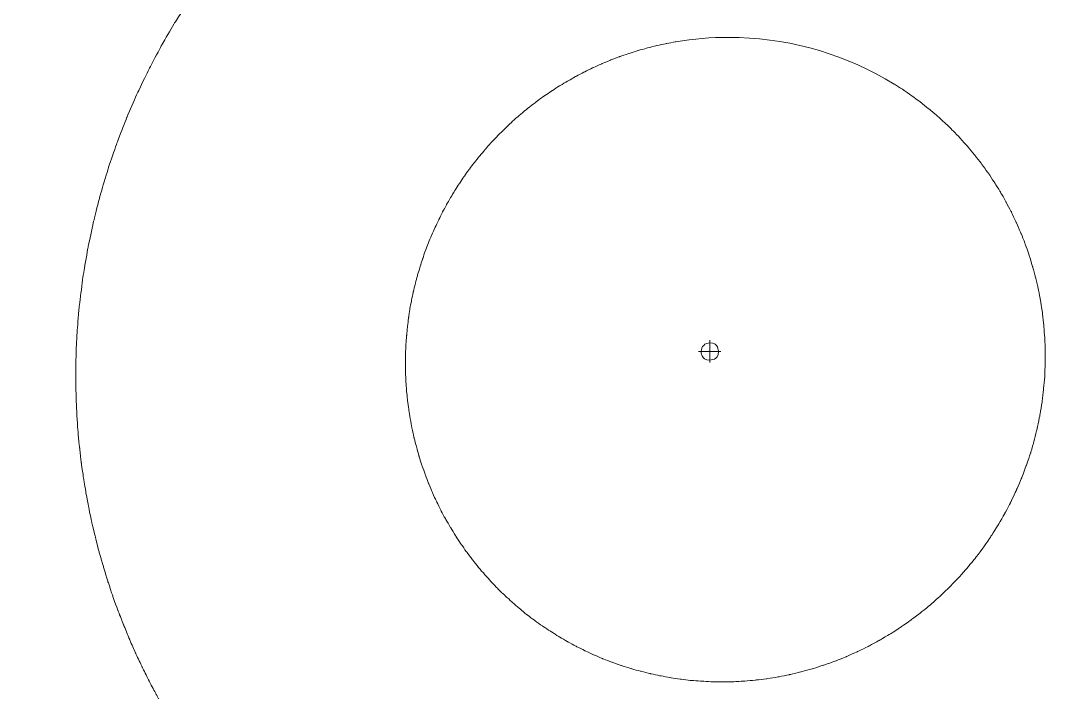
# Model space of a CAD drawing. Header units: millimetres. Extents: x 867 to 1330, y 209 to 507.
# Drawn here: x 1188.00104 to 1188.01259, y 448.09315 to 448.10062 of the extents above; entities that cross this region are included whole.
import ezdxf

# ---------------------------------------------------------------- set-up
doc = ezdxf.new("R2010")
doc.units = ezdxf.units.MM
doc.header["$LTSCALE"] = 5
doc.layers.add('I-ARQ', color=8, linetype='Continuous', lineweight=0)

msp = doc.modelspace()

# ---------------------------------------------------------------- linework, layer by layer
at = {"layer": 'I-ARQ', "lineweight": 5}
for points, knots in [([(1187.946418, 448.10749), (1187.946418, 448.085439), (1187.963345, 448.067082), (1187.985324, 448.065298), (1187.985324, 448.065298), (1188.007302, 448.063515), (1188.026968, 448.0789), (1188.030524, 448.100662)], [0, 0, 0, 0, 0.5, 0.5, 0.5, 0.75, 1, 1, 1, 1]), ([(1187.947085, 448.10749), (1187.947085, 448.085887), (1187.963597, 448.067867), (1187.985118, 448.065985), (1187.985118, 448.065985), (1188.006637, 448.064102), (1188.026027, 448.07898), (1188.029779, 448.100255)], [0, 0, 0, 0, 0.5, 0.5, 0.5, 0.75, 1, 1, 1, 1]), ([(1187.950144, 448.10749), (1187.950144, 448.087474), (1187.965444, 448.070777), (1187.985384, 448.069032), (1187.985384, 448.069032), (1188.005324, 448.067288), (1188.023289, 448.081074), (1188.026766, 448.100786)], [0, 0, 0, 0, 0.5, 0.5, 0.5, 0.75, 1, 1, 1, 1]), ([(1188.008952, 448.089299), (1188.008952, 448.089299), (1188.00877, 448.089301), (1188.00877, 448.089301), (1188.00877, 448.089301), (1188.00877, 448.089301), (1188.008587, 448.089308), (1188.008587, 448.089308), (1188.008587, 448.089308), (1188.008587, 448.089308), (1188.008407, 448.08932), (1188.008407, 448.08932), (1188.008407, 448.08932), (1188.008407, 448.08932), (1188.008226, 448.089336), (1188.008226, 448.089336), (1188.008226, 448.089336), (1188.008226, 448.089336), (1188.008047, 448.089356), (1188.008047, 448.089356), (1188.008047, 448.089356), (1188.008047, 448.089356), (1188.007869, 448.08938), (1188.007869, 448.08938), (1188.007869, 448.08938), (1188.007869, 448.08938), (1188.007694, 448.089409), (1188.007694, 448.089409), (1188.007694, 448.089409), (1188.007694, 448.089409), (1188.007518, 448.089441), (1188.007518, 448.089441), (1188.007518, 448.089441), (1188.007518, 448.089441), (1188.007344, 448.089478), (1188.007344, 448.089478), (1188.007344, 448.089478), (1188.007344, 448.089478), (1188.007173, 448.089519), (1188.007173, 448.089519), (1188.007173, 448.089519), (1188.007173, 448.089519), (1188.007002, 448.089565), (1188.007002, 448.089565), (1188.007002, 448.089565), (1188.007002, 448.089565), (1188.006833, 448.089614), (1188.006833, 448.089614), (1188.006833, 448.089614), (1188.006833, 448.089614), (1188.006666, 448.089666), (1188.006666, 448.089666), (1188.006666, 448.089666), (1188.006666, 448.089666), (1188.006501, 448.089724), (1188.006501, 448.089724), (1188.006501, 448.089724), (1188.006501, 448.089724), (1188.006337, 448.089784), (1188.006337, 448.089784), (1188.006337, 448.089784), (1188.006337, 448.089784), (1188.006175, 448.089849), (1188.006175, 448.089849), (1188.006175, 448.089849), (1188.006175, 448.089849), (1188.006015, 448.089916), (1188.006015, 448.089916), (1188.006015, 448.089916), (1188.006015, 448.089916), (1188.005857, 448.089988), (1188.005857, 448.089988), (1188.005857, 448.089988), (1188.005857, 448.089988), (1188.005702, 448.090063), (1188.005702, 448.090063), (1188.005702, 448.090063), (1188.005702, 448.090063), (1188.005548, 448.090142), (1188.005548, 448.090142), (1188.005548, 448.090142), (1188.005548, 448.090142), (1188.005397, 448.090225), (1188.005397, 448.090225), (1188.005397, 448.090225), (1188.005397, 448.090225), (1188.005247, 448.09031), (1188.005247, 448.09031), (1188.005247, 448.09031), (1188.005247, 448.09031), (1188.005101, 448.090399), (1188.005101, 448.090399), (1188.005101, 448.090399), (1188.005101, 448.090399), (1188.004956, 448.090492), (1188.004956, 448.090492), (1188.004956, 448.090492), (1188.004956, 448.090492), (1188.004813, 448.090589), (1188.004813, 448.090589), (1188.004813, 448.090589), (1188.004813, 448.090589), (1188.004673, 448.090688), (1188.004673, 448.090688), (1188.004673, 448.090688), (1188.004673, 448.090688), (1188.004536, 448.090789), (1188.004536, 448.090789), (1188.004536, 448.090789), (1188.004536, 448.090789), (1188.004402, 448.090895), (1188.004402, 448.090895), (1188.004402, 448.090895), (1188.004402, 448.090895), (1188.004269, 448.091004), (1188.004269, 448.091004), (1188.004269, 448.091004), (1188.004269, 448.091004), (1188.004139, 448.091115), (1188.004139, 448.091115), (1188.004139, 448.091115), (1188.004139, 448.091115), (1188.004012, 448.09123), (1188.004012, 448.09123), (1188.004012, 448.09123), (1188.004012, 448.09123), (1188.003888, 448.091346), (1188.003888, 448.091346), (1188.003888, 448.091346), (1188.003888, 448.091346), (1188.003766, 448.091468), (1188.003766, 448.091468), (1188.003766, 448.091468), (1188.003766, 448.091468), (1188.003648, 448.09159), (1188.003648, 448.09159), (1188.003648, 448.09159), (1188.003648, 448.09159), (1188.003533, 448.091717), (1188.003533, 448.091717), (1188.003533, 448.091717), (1188.003533, 448.091717), (1188.003419, 448.091845), (1188.003419, 448.091845), (1188.003419, 448.091845), (1188.003419, 448.091845), (1188.00331, 448.091976), (1188.00331, 448.091976), (1188.00331, 448.091976), (1188.00331, 448.091976), (1188.003203, 448.092111), (1188.003203, 448.092111), (1188.003203, 448.092111), (1188.003203, 448.092111), (1188.003099, 448.092247), (1188.003099, 448.092247), (1188.003099, 448.092247), (1188.003099, 448.092247), (1188.002998, 448.092386), (1188.002998, 448.092386), (1188.002998, 448.092386), (1188.002998, 448.092386), (1188.002902, 448.092527), (1188.002902, 448.092527), (1188.002902, 448.092527), (1188.002902, 448.092527), (1188.002807, 448.092671), (1188.002807, 448.092671), (1188.002807, 448.092671), (1188.002807, 448.092671), (1188.002717, 448.092817), (1188.002717, 448.092817), (1188.002717, 448.092817), (1188.002717, 448.092817), (1188.00263, 448.092965), (1188.00263, 448.092965), (1188.00263, 448.092965), (1188.00263, 448.092965), (1188.002547, 448.093115), (1188.002547, 448.093115), (1188.002547, 448.093115), (1188.002547, 448.093115), (1188.002466, 448.093267), (1188.002466, 448.093267), (1188.002466, 448.093267), (1188.002466, 448.093267), (1188.00239, 448.093421), (1188.00239, 448.093421), (1188.00239, 448.093421), (1188.00239, 448.093421), (1188.002316, 448.093577), (1188.002316, 448.093577), (1188.002316, 448.093577), (1188.002316, 448.093577), (1188.002247, 448.093734), (1188.002247, 448.093734), (1188.002247, 448.093734), (1188.002247, 448.093734), (1188.002182, 448.093892), (1188.002182, 448.093892), (1188.002182, 448.093892), (1188.002182, 448.093892), (1188.002119, 448.094052), (1188.002119, 448.094052), (1188.002119, 448.094052), (1188.002119, 448.094052), (1188.002061, 448.094212), (1188.002061, 448.094212), (1188.002061, 448.094212), (1188.002061, 448.094212), (1188.002007, 448.094375), (1188.002007, 448.094375), (1188.002007, 448.094375), (1188.002007, 448.094375), (1188.001957, 448.094538), (1188.001957, 448.094538), (1188.001957, 448.094538), (1188.001957, 448.094538), (1188.00191, 448.094702), (1188.00191, 448.094702), (1188.00191, 448.094702), (1188.00191, 448.094702), (1188.001868, 448.094867), (1188.001868, 448.094867), (1188.001868, 448.094867), (1188.001868, 448.094867), (1188.001829, 448.095031), (1188.001829, 448.095031), (1188.001829, 448.095031), (1188.001829, 448.095031), (1188.001793, 448.095197), (1188.001793, 448.095197), (1188.001793, 448.095197), (1188.001793, 448.095197), (1188.001762, 448.095362), (1188.001762, 448.095362), (1188.001762, 448.095362), (1188.001762, 448.095362), (1188.001735, 448.095528), (1188.001735, 448.095528), (1188.001735, 448.095528), (1188.001735, 448.095528), (1188.001711, 448.095693), (1188.001711, 448.095693), (1188.001711, 448.095693), (1188.001711, 448.095693), (1188.001692, 448.095859), (1188.001692, 448.095859), (1188.001692, 448.095859), (1188.001692, 448.095859), (1188.001675, 448.096024), (1188.001675, 448.096024), (1188.001675, 448.096024), (1188.001675, 448.096024), (1188.001663, 448.096189), (1188.001663, 448.096189), (1188.001663, 448.096189), (1188.001663, 448.096189), (1188.001655, 448.096352), (1188.001655, 448.096352), (1188.001655, 448.096352), (1188.001655, 448.096352), (1188.00165, 448.096517), (1188.00165, 448.096517), (1188.00165, 448.096517), (1188.00165, 448.096517), (1188.001648, 448.096678), (1188.001648, 448.096678), (1188.001648, 448.096678), (1188.001648, 448.096678), (1188.001651, 448.096841), (1188.001651, 448.096841), (1188.001651, 448.096841), (1188.001651, 448.096841), (1188.001655, 448.097001), (1188.001655, 448.097001), (1188.001655, 448.097001), (1188.001655, 448.097001), (1188.001664, 448.097161), (1188.001664, 448.097161), (1188.001664, 448.097161), (1188.001664, 448.097161), (1188.001676, 448.097319), (1188.001676, 448.097319), (1188.001676, 448.097319), (1188.001676, 448.097319), (1188.001692, 448.097477), (1188.001692, 448.097477), (1188.001692, 448.097477), (1188.001692, 448.097477), (1188.001732, 448.097789), (1188.001732, 448.097789), (1188.001732, 448.097789), (1188.001732, 448.097789), (1188.001785, 448.098094), (1188.001785, 448.098094), (1188.001785, 448.098094), (1188.001785, 448.098094), (1188.001849, 448.098394), (1188.001849, 448.098394), (1188.001849, 448.098394), (1188.001849, 448.098394), (1188.001924, 448.098689), (1188.001924, 448.098689), (1188.001924, 448.098689), (1188.001924, 448.098689), (1188.002011, 448.098979), (1188.002011, 448.098979), (1188.002011, 448.098979), (1188.002011, 448.098979), (1188.002109, 448.099262), (1188.002109, 448.099262), (1188.002109, 448.099262), (1188.002109, 448.099262), (1188.002217, 448.099541), (1188.002217, 448.099541), (1188.002217, 448.099541), (1188.002217, 448.099541), (1188.002335, 448.099813), (1188.002335, 448.099813), (1188.002335, 448.099813), (1188.002335, 448.099813), (1188.002464, 448.10008), (1188.002464, 448.10008), (1188.002464, 448.10008), (1188.002464, 448.10008), (1188.002603, 448.100342), (1188.002603, 448.100342), (1188.002603, 448.100342), (1188.002603, 448.100342), (1188.002751, 448.100598), (1188.002751, 448.100598), (1188.002751, 448.100598), (1188.002751, 448.100598), (1188.002912, 448.100848), (1188.002912, 448.100848), (1188.002912, 448.100848), (1188.002912, 448.100848), (1188.003081, 448.101093), (1188.003081, 448.101093), (1188.003081, 448.101093), (1188.003081, 448.101093), (1188.003261, 448.101333), (1188.003261, 448.101333), (1188.003261, 448.101333), (1188.003261, 448.101333), (1188.003452, 448.101567), (1188.003452, 448.101567), (1188.003452, 448.101567), (1188.003452, 448.101567), (1188.003654, 448.101795), (1188.003654, 448.101795), (1188.003654, 448.101795), (1188.003654, 448.101795), (1188.003868, 448.102018), (1188.003868, 448.102018), (1188.003868, 448.102018), (1188.003868, 448.102018), (1188.004091, 448.102233), (1188.004091, 448.102233), (1188.004091, 448.102233), (1188.004091, 448.102233), (1188.004327, 448.102441), (1188.004327, 448.102441), (1188.004327, 448.102441), (1188.004327, 448.102441), (1188.00445, 448.102543), (1188.00445, 448.102543), (1188.00445, 448.102543), (1188.00445, 448.102543), (1188.004573, 448.102641), (1188.004573, 448.102641), (1188.004573, 448.102641), (1188.004573, 448.102641), (1188.004701, 448.102739), (1188.004701, 448.102739), (1188.004701, 448.102739), (1188.004701, 448.102739), (1188.004831, 448.102834), (1188.004831, 448.102834), (1188.004831, 448.102834), (1188.004831, 448.102834), (1188.004965, 448.102926), (1188.004965, 448.102926), (1188.004965, 448.102926), (1188.004965, 448.102926), (1188.005099, 448.103016), (1188.005099, 448.103016), (1188.005099, 448.103016), (1188.005099, 448.103016), (1188.005239, 448.103103), (1188.005239, 448.103103), (1188.005239, 448.103103), (1188.005239, 448.103103), (1188.005379, 448.103188), (1188.005379, 448.103188), (1188.005379, 448.103188), (1188.005379, 448.103188), (1188.005522, 448.10327), (1188.005522, 448.10327), (1188.005522, 448.10327), (1188.005522, 448.10327), (1188.005668, 448.10335), (1188.005668, 448.10335), (1188.005668, 448.10335), (1188.005668, 448.10335), (1188.005816, 448.103426), (1188.005816, 448.103426), (1188.005816, 448.103426), (1188.005816, 448.103426), (1188.005966, 448.103499), (1188.005966, 448.103499), (1188.005966, 448.103499), (1188.005966, 448.103499), (1188.00612, 448.103569), (1188.00612, 448.103569), (1188.00612, 448.103569), (1188.00612, 448.103569), (1188.006274, 448.103636), (1188.006274, 448.103636), (1188.006274, 448.103636), (1188.006274, 448.103636), (1188.00643, 448.103699), (1188.00643, 448.103699), (1188.00643, 448.103699), (1188.00643, 448.103699), (1188.006589, 448.103761), (1188.006589, 448.103761), (1188.006589, 448.103761), (1188.006589, 448.103761), (1188.006749, 448.103817), (1188.006749, 448.103817), (1188.006749, 448.103817), (1188.006749, 448.103817), (1188.006911, 448.10387), (1188.006911, 448.10387), (1188.006911, 448.10387), (1188.006911, 448.10387), (1188.007075, 448.10392), (1188.007075, 448.10392), (1188.007075, 448.10392), (1188.007075, 448.10392), (1188.00724, 448.103965), (1188.00724, 448.103965), (1188.00724, 448.103965), (1188.00724, 448.103965), (1188.007405, 448.104008), (1188.007405, 448.104008), (1188.007405, 448.104008), (1188.007405, 448.104008), (1188.007572, 448.104046), (1188.007572, 448.104046), (1188.007572, 448.104046), (1188.007572, 448.104046), (1188.00774, 448.10408), (1188.00774, 448.10408), (1188.00774, 448.10408), (1188.00774, 448.10408), (1188.007909, 448.104111), (1188.007909, 448.104111)], [0, 0, 0, 0, 0.008696, 0.008696, 0.008696, 0.013043, 0.017391, 0.017391, 0.017391, 0.021739, 0.026087, 0.026087, 0.026087, 0.030435, 0.034783, 0.034783, 0.034783, 0.03913, 0.043478, 0.043478, 0.043478, 0.047826, 0.052174, 0.052174, 0.052174, 0.056522, 0.06087, 0.06087, 0.06087, 0.065217, 0.069565, 0.069565, 0.069565, 0.073913, 0.078261, 0.078261, 0.078261, 0.082609, 0.086957, 0.086957, 0.086957, 0.091304, 0.095652, 0.095652, 0.095652, 0.1, 0.104348, 0.104348, 0.104348, 0.108696, 0.113043, 0.113043, 0.113043, 0.117391, 0.121739, 0.121739, 0.121739, 0.126087, 0.130435, 0.130435, 0.130435, 0.134783, 0.13913, 0.13913, 0.13913, 0.143478, 0.147826, 0.147826, 0.147826, 0.152174, 0.156522, 0.156522, 0.156522, 0.16087, 0.165217, 0.165217, 0.165217, 0.169565, 0.173913, 0.173913, 0.173913, 0.178261, 0.182609, 0.182609, 0.182609, 0.186957, 0.191304, 0.191304, 0.191304, 0.195652, 0.2, 0.2, 0.2, 0.204348, 0.208696, 0.208696, 0.208696, 0.213043, 0.217391, 0.217391, 0.217391, 0.221739, 0.226087, 0.226087, 0.226087, 0.230435, 0.234783, 0.234783, 0.234783, 0.23913, 0.243478, 0.243478, 0.243478, 0.247826, 0.252174, 0.252174, 0.252174, 0.256522, 0.26087, 0.26087, 0.26087, 0.265217, 0.269565, 0.269565, 0.269565, 0.273913, 0.278261, 0.278261, 0.278261, 0.282609, 0.286957, 0.286957, 0.286957, 0.291304, 0.295652, 0.295652, 0.295652, 0.3, 0.304348, 0.304348, 0.304348, 0.308696, 0.313043, 0.313043, 0.313043, 0.317391, 0.321739, 0.321739, 0.321739, 0.326087, 0.330435, 0.330435, 0.330435, 0.334783, 0.33913, 0.33913, 0.33913, 0.343478, 0.347826, 0.347826, 0.347826, 0.352174, 0.356522, 0.356522, 0.356522, 0.36087, 0.365217, 0.365217, 0.365217, 0.369565, 0.373913, 0.373913, 0.373913, 0.378261, 0.382609, 0.382609, 0.382609, 0.386957, 0.391304, 0.391304, 0.391304, 0.395652, 0.4, 0.4, 0.4, 0.404348, 0.408696, 0.408696, 0.408696, 0.413043, 0.417391, 0.417391, 0.417391, 0.421739, 0.426087, 0.426087, 0.426087, 0.430435, 0.434783, 0.434783, 0.434783, 0.43913, 0.443478, 0.443478, 0.443478, 0.447826, 0.452174, 0.452174, 0.452174, 0.456522, 0.46087, 0.46087, 0.46087, 0.465217, 0.469565, 0.469565, 0.469565, 0.473913, 0.478261, 0.478261, 0.478261, 0.482609, 0.486957, 0.486957, 0.486957, 0.491304, 0.495652, 0.495652, 0.495652, 0.5, 0.504348, 0.504348, 0.504348, 0.508696, 0.513043, 0.513043, 0.513043, 0.517391, 0.521739, 0.521739, 0.521739, 0.526087, 0.530435, 0.530435, 0.530435, 0.534783, 0.53913, 0.53913, 0.53913, 0.543478, 0.547826, 0.547826, 0.547826, 0.552174, 0.556522, 0.556522, 0.556522, 0.56087, 0.565217, 0.565217, 0.565217, 0.569565, 0.573913, 0.573913, 0.573913, 0.578261, 0.582609, 0.582609, 0.582609, 0.586957, 0.591304, 0.591304, 0.591304, 0.595652, 0.6, 0.6, 0.6, 0.604348, 0.608696, 0.608696, 0.608696, 0.613043, 0.617391, 0.617391, 0.617391, 0.621739, 0.626087, 0.626087, 0.626087, 0.630435, 0.634783, 0.634783, 0.634783, 0.63913, 0.643478, 0.643478, 0.643478, 0.647826, 0.652174, 0.652174, 0.652174, 0.656522, 0.66087, 0.66087, 0.66087, 0.665217, 0.669565, 0.669565, 0.669565, 0.673913, 0.678261, 0.678261, 0.678261, 0.682609, 0.686957, 0.686957, 0.686957, 0.691304, 0.695652, 0.695652, 0.695652, 0.7, 0.704348, 0.704348, 0.704348, 0.708696, 0.713043, 0.713043, 0.713043, 0.717391, 0.721739, 0.721739, 0.721739, 0.726087, 0.730435, 0.730435, 0.730435, 0.734783, 0.73913, 0.73913, 0.73913, 0.743478, 0.747826, 0.747826, 0.747826, 0.752174, 0.756522, 0.756522, 0.756522, 0.76087, 0.765217, 0.765217, 0.765217, 0.769565, 0.773913, 0.773913, 0.773913, 0.778261, 0.782609, 0.782609, 0.782609, 0.786957, 0.791304, 0.791304, 0.791304, 0.795652, 0.8, 0.8, 0.8, 0.804348, 0.808696, 0.808696, 0.808696, 0.813043, 0.817391, 0.817391, 0.817391, 0.821739, 0.826087, 0.826087, 0.826087, 0.830435, 0.834783, 0.834783, 0.834783, 0.83913, 0.843478, 0.843478, 0.843478, 0.847826, 0.852174, 0.852174, 0.852174, 0.856522, 0.86087, 0.86087, 0.86087, 0.865217, 0.869565, 0.869565, 0.869565, 0.873913, 0.878261, 0.878261, 0.878261, 0.882609, 0.886957, 0.886957, 0.886957, 0.891304, 0.895652, 0.895652, 0.895652, 0.9, 0.904348, 0.904348, 0.904348, 0.908696, 0.913043, 0.913043, 0.913043, 0.917391, 0.921739, 0.921739, 0.921739, 0.926087, 0.930435, 0.930435, 0.930435, 0.934783, 0.93913, 0.93913, 0.93913, 0.943478, 0.947826, 0.947826, 0.947826, 0.952174, 0.956522, 0.956522, 0.956522, 0.96087, 0.965217, 0.965217, 0.965217, 0.969565, 0.973913, 0.973913, 0.973913, 0.978261, 0.982609, 0.982609, 0.982609, 0.986957, 0.991304, 0.991304, 0.991304, 0.995652, 1, 1, 1, 1]), ([(1188.012743, 448.103259), (1188.012743, 448.103259), (1188.0129, 448.103166), (1188.0129, 448.103166), (1188.0129, 448.103166), (1188.0129, 448.103166), (1188.013055, 448.10307), (1188.013055, 448.10307), (1188.013055, 448.10307), (1188.013055, 448.10307), (1188.013208, 448.102969), (1188.013208, 448.102969), (1188.013208, 448.102969), (1188.013208, 448.102969), (1188.013358, 448.102865), (1188.013358, 448.102865), (1188.013358, 448.102865), (1188.013358, 448.102865), (1188.013507, 448.102757), (1188.013507, 448.102757), (1188.013507, 448.102757), (1188.013507, 448.102757), (1188.013653, 448.102644), (1188.013653, 448.102644), (1188.013653, 448.102644), (1188.013653, 448.102644), (1188.013797, 448.102528), (1188.013797, 448.102528), (1188.013797, 448.102528), (1188.013797, 448.102528), (1188.013937, 448.102407), (1188.013937, 448.102407), (1188.013937, 448.102407), (1188.013937, 448.102407), (1188.014075, 448.102283), (1188.014075, 448.102283), (1188.014075, 448.102283), (1188.014075, 448.102283), (1188.014211, 448.102155), (1188.014211, 448.102155), (1188.014211, 448.102155), (1188.014211, 448.102155), (1188.014343, 448.102022), (1188.014343, 448.102022), (1188.014343, 448.102022), (1188.014343, 448.102022), (1188.014472, 448.101887), (1188.014472, 448.101887), (1188.014472, 448.101887), (1188.014472, 448.101887), (1188.014599, 448.101746), (1188.014599, 448.101746), (1188.014599, 448.101746), (1188.014599, 448.101746), (1188.014723, 448.101603), (1188.014723, 448.101603), (1188.014723, 448.101603), (1188.014723, 448.101603), (1188.014843, 448.101456), (1188.014843, 448.101456), (1188.014843, 448.101456), (1188.014843, 448.101456), (1188.01496, 448.101305), (1188.01496, 448.101305), (1188.01496, 448.101305), (1188.01496, 448.101305), (1188.015073, 448.10115), (1188.015073, 448.10115), (1188.015073, 448.10115), (1188.015073, 448.10115), (1188.015182, 448.100991), (1188.015182, 448.100991), (1188.015182, 448.100991), (1188.015182, 448.100991), (1188.015288, 448.100828), (1188.015288, 448.100828), (1188.015288, 448.100828), (1188.015288, 448.100828), (1188.01539, 448.100664), (1188.01539, 448.100664), (1188.01539, 448.100664), (1188.01539, 448.100664), (1188.015488, 448.100493), (1188.015488, 448.100493), (1188.015488, 448.100493), (1188.015488, 448.100493), (1188.015583, 448.100321), (1188.015583, 448.100321), (1188.015583, 448.100321), (1188.015583, 448.100321), (1188.015673, 448.100145), (1188.015673, 448.100145), (1188.015673, 448.100145), (1188.015673, 448.100145), (1188.015758, 448.099966), (1188.015758, 448.099966), (1188.015758, 448.099966), (1188.015758, 448.099966), (1188.01584, 448.099782), (1188.01584, 448.099782), (1188.01584, 448.099782), (1188.01584, 448.099782), (1188.015916, 448.099597), (1188.015916, 448.099597), (1188.015916, 448.099597), (1188.015916, 448.099597), (1188.015988, 448.099407), (1188.015988, 448.099407), (1188.015988, 448.099407), (1188.015988, 448.099407), (1188.016055, 448.099216), (1188.016055, 448.099216), (1188.016055, 448.099216), (1188.016055, 448.099216), (1188.016117, 448.099021), (1188.016117, 448.099021), (1188.016117, 448.099021), (1188.016117, 448.099021), (1188.016175, 448.098824), (1188.016175, 448.098824), (1188.016175, 448.098824), (1188.016175, 448.098824), (1188.016226, 448.098623), (1188.016226, 448.098623), (1188.016226, 448.098623), (1188.016226, 448.098623), (1188.016273, 448.098421), (1188.016273, 448.098421), (1188.016273, 448.098421), (1188.016273, 448.098421), (1188.016314, 448.098215), (1188.016314, 448.098215), (1188.016314, 448.098215), (1188.016314, 448.098215), (1188.01635, 448.098008), (1188.01635, 448.098008), (1188.01635, 448.098008), (1188.01635, 448.098008), (1188.01638, 448.097798), (1188.01638, 448.097798), (1188.01638, 448.097798), (1188.01638, 448.097798), (1188.016404, 448.097588), (1188.016404, 448.097588), (1188.016404, 448.097588), (1188.016404, 448.097588), (1188.016422, 448.097374), (1188.016422, 448.097374), (1188.016422, 448.097374), (1188.016422, 448.097374), (1188.016434, 448.09716), (1188.016434, 448.09716), (1188.016434, 448.09716), (1188.016434, 448.09716), (1188.01644, 448.096943), (1188.01644, 448.096943), (1188.01644, 448.096943), (1188.01644, 448.096943), (1188.01644, 448.096726), (1188.01644, 448.096726), (1188.01644, 448.096726), (1188.01644, 448.096726), (1188.016433, 448.096507), (1188.016433, 448.096507), (1188.016433, 448.096507), (1188.016433, 448.096507), (1188.01642, 448.096289), (1188.01642, 448.096289), (1188.01642, 448.096289), (1188.01642, 448.096289), (1188.0164, 448.096068), (1188.0164, 448.096068), (1188.0164, 448.096068), (1188.0164, 448.096068), (1188.016374, 448.095849), (1188.016374, 448.095849), (1188.016374, 448.095849), (1188.016374, 448.095849), (1188.016342, 448.095629), (1188.016342, 448.095629), (1188.016342, 448.095629), (1188.016342, 448.095629), (1188.016303, 448.09541), (1188.016303, 448.09541), (1188.016303, 448.09541), (1188.016303, 448.09541), (1188.016256, 448.09519), (1188.016256, 448.09519), (1188.016256, 448.09519), (1188.016256, 448.09519), (1188.016204, 448.094972), (1188.016204, 448.094972), (1188.016204, 448.094972), (1188.016204, 448.094972), (1188.016145, 448.094754), (1188.016145, 448.094754), (1188.016145, 448.094754), (1188.016145, 448.094754), (1188.016079, 448.094538), (1188.016079, 448.094538), (1188.016079, 448.094538), (1188.016079, 448.094538), (1188.016006, 448.094323), (1188.016006, 448.094323), (1188.016006, 448.094323), (1188.016006, 448.094323), (1188.015928, 448.094111), (1188.015928, 448.094111), (1188.015928, 448.094111), (1188.015928, 448.094111), (1188.015842, 448.093899), (1188.015842, 448.093899), (1188.015842, 448.093899), (1188.015842, 448.093899), (1188.01575, 448.093691), (1188.01575, 448.093691), (1188.01575, 448.093691), (1188.01575, 448.093691), (1188.015652, 448.093487), (1188.015652, 448.093487), (1188.015652, 448.093487), (1188.015652, 448.093487), (1188.015548, 448.093284), (1188.015548, 448.093284), (1188.015548, 448.093284), (1188.015548, 448.093284), (1188.015438, 448.093085), (1188.015438, 448.093085), (1188.015438, 448.093085), (1188.015438, 448.093085), (1188.015321, 448.092889), (1188.015321, 448.092889), (1188.015321, 448.092889), (1188.015321, 448.092889), (1188.0152, 448.092698), (1188.0152, 448.092698), (1188.0152, 448.092698), (1188.0152, 448.092698), (1188.015073, 448.092509), (1188.015073, 448.092509), (1188.015073, 448.092509), (1188.015073, 448.092509), (1188.014941, 448.092326), (1188.014941, 448.092326), (1188.014941, 448.092326), (1188.014941, 448.092326), (1188.014803, 448.092146), (1188.014803, 448.092146), (1188.014803, 448.092146), (1188.014803, 448.092146), (1188.014659, 448.091971), (1188.014659, 448.091971), (1188.014659, 448.091971), (1188.014659, 448.091971), (1188.014512, 448.091801), (1188.014512, 448.091801), (1188.014512, 448.091801), (1188.014512, 448.091801), (1188.01436, 448.091636), (1188.01436, 448.091636), (1188.01436, 448.091636), (1188.01436, 448.091636), (1188.014204, 448.091476), (1188.014204, 448.091476), (1188.014204, 448.091476), (1188.014204, 448.091476), (1188.014044, 448.091321), (1188.014044, 448.091321), (1188.014044, 448.091321), (1188.014044, 448.091321), (1188.013879, 448.091172), (1188.013879, 448.091172), (1188.013879, 448.091172), (1188.013879, 448.091172), (1188.013711, 448.091028), (1188.013711, 448.091028), (1188.013711, 448.091028), (1188.013711, 448.091028), (1188.01354, 448.090889), (1188.01354, 448.090889), (1188.01354, 448.090889), (1188.01354, 448.090889), (1188.013366, 448.090757), (1188.013366, 448.090757), (1188.013366, 448.090757), (1188.013366, 448.090757), (1188.013188, 448.09063), (1188.013188, 448.09063), (1188.013188, 448.09063), (1188.013188, 448.09063), (1188.013009, 448.09051), (1188.013009, 448.09051), (1188.013009, 448.09051), (1188.013009, 448.09051), (1188.012825, 448.090394), (1188.012825, 448.090394), (1188.012825, 448.090394), (1188.012825, 448.090394), (1188.012641, 448.090285), (1188.012641, 448.090285), (1188.012641, 448.090285), (1188.012641, 448.090285), (1188.012453, 448.09018), (1188.012453, 448.09018), (1188.012453, 448.09018), (1188.012453, 448.09018), (1188.012265, 448.090083), (1188.012265, 448.090083), (1188.012265, 448.090083), (1188.012265, 448.090083), (1188.012075, 448.089991), (1188.012075, 448.089991), (1188.012075, 448.089991), (1188.012075, 448.089991), (1188.011884, 448.089905), (1188.011884, 448.089905), (1188.011884, 448.089905), (1188.011884, 448.089905), (1188.01169, 448.089825), (1188.01169, 448.089825), (1188.01169, 448.089825), (1188.01169, 448.089825), (1188.011496, 448.089752), (1188.011496, 448.089752), (1188.011496, 448.089752), (1188.011496, 448.089752), (1188.011302, 448.089683), (1188.011302, 448.089683), (1188.011302, 448.089683), (1188.011302, 448.089683), (1188.011107, 448.08962), (1188.011107, 448.08962), (1188.011107, 448.08962), (1188.011107, 448.08962), (1188.01091, 448.089564), (1188.01091, 448.089564), (1188.01091, 448.089564), (1188.01091, 448.089564), (1188.010714, 448.089512), (1188.010714, 448.089512), (1188.010714, 448.089512), (1188.010714, 448.089512), (1188.010517, 448.089467), (1188.010517, 448.089467), (1188.010517, 448.089467), (1188.010517, 448.089467), (1188.010321, 448.089427), (1188.010321, 448.089427), (1188.010321, 448.089427), (1188.010321, 448.089427), (1188.010123, 448.089392), (1188.010123, 448.089392), (1188.010123, 448.089392), (1188.010123, 448.089392), (1188.009927, 448.089363), (1188.009927, 448.089363), (1188.009927, 448.089363), (1188.009927, 448.089363), (1188.009731, 448.08934), (1188.009731, 448.08934), (1188.009731, 448.08934), (1188.009731, 448.08934), (1188.009535, 448.089322), (1188.009535, 448.089322), (1188.009535, 448.089322), (1188.009535, 448.089322), (1188.009341, 448.089309), (1188.009341, 448.089309), (1188.009341, 448.089309), (1188.009341, 448.089309), (1188.009146, 448.089301), (1188.009146, 448.089301), (1188.009146, 448.089301), (1188.009146, 448.089301), (1188.008952, 448.089299), (1188.008952, 448.089299)], [0, 0, 0, 0, 0.010638, 0.010638, 0.010638, 0.015957, 0.021277, 0.021277, 0.021277, 0.026596, 0.031915, 0.031915, 0.031915, 0.037234, 0.042553, 0.042553, 0.042553, 0.047872, 0.053191, 0.053191, 0.053191, 0.058511, 0.06383, 0.06383, 0.06383, 0.069149, 0.074468, 0.074468, 0.074468, 0.079787, 0.085106, 0.085106, 0.085106, 0.090426, 0.095745, 0.095745, 0.095745, 0.101064, 0.106383, 0.106383, 0.106383, 0.111702, 0.117021, 0.117021, 0.117021, 0.12234, 0.12766, 0.12766, 0.12766, 0.132979, 0.138298, 0.138298, 0.138298, 0.143617, 0.148936, 0.148936, 0.148936, 0.154255, 0.159574, 0.159574, 0.159574, 0.164894, 0.170213, 0.170213, 0.170213, 0.175532, 0.180851, 0.180851, 0.180851, 0.18617, 0.191489, 0.191489, 0.191489, 0.196809, 0.202128, 0.202128, 0.202128, 0.207447, 0.212766, 0.212766, 0.212766, 0.218085, 0.223404, 0.223404, 0.223404, 0.228723, 0.234043, 0.234043, 0.234043, 0.239362, 0.244681, 0.244681, 0.244681, 0.25, 0.255319, 0.255319, 0.255319, 0.260638, 0.265957, 0.265957, 0.265957, 0.271277, 0.276596, 0.276596, 0.276596, 0.281915, 0.287234, 0.287234, 0.287234, 0.292553, 0.297872, 0.297872, 0.297872, 0.303191, 0.308511, 0.308511, 0.308511, 0.31383, 0.319149, 0.319149, 0.319149, 0.324468, 0.329787, 0.329787, 0.329787, 0.335106, 0.340426, 0.340426, 0.340426, 0.345745, 0.351064, 0.351064, 0.351064, 0.356383, 0.361702, 0.361702, 0.361702, 0.367021, 0.37234, 0.37234, 0.37234, 0.37766, 0.382979, 0.382979, 0.382979, 0.388298, 0.393617, 0.393617, 0.393617, 0.398936, 0.404255, 0.404255, 0.404255, 0.409574, 0.414894, 0.414894, 0.414894, 0.420213, 0.425532, 0.425532, 0.425532, 0.430851, 0.43617, 0.43617, 0.43617, 0.441489, 0.446809, 0.446809, 0.446809, 0.452128, 0.457447, 0.457447, 0.457447, 0.462766, 0.468085, 0.468085, 0.468085, 0.473404, 0.478723, 0.478723, 0.478723, 0.484043, 0.489362, 0.489362, 0.489362, 0.494681, 0.5, 0.5, 0.5, 0.505319, 0.510638, 0.510638, 0.510638, 0.515957, 0.521277, 0.521277, 0.521277, 0.526596, 0.531915, 0.531915, 0.531915, 0.537234, 0.542553, 0.542553, 0.542553, 0.547872, 0.553191, 0.553191, 0.553191, 0.558511, 0.56383, 0.56383, 0.56383, 0.569149, 0.574468, 0.574468, 0.574468, 0.579787, 0.585106, 0.585106, 0.585106, 0.590426, 0.595745, 0.595745, 0.595745, 0.601064, 0.606383, 0.606383, 0.606383, 0.611702, 0.617021, 0.617021, 0.617021, 0.62234, 0.62766, 0.62766, 0.62766, 0.632979, 0.638298, 0.638298, 0.638298, 0.643617, 0.648936, 0.648936, 0.648936, 0.654255, 0.659574, 0.659574, 0.659574, 0.664894, 0.670213, 0.670213, 0.670213, 0.675532, 0.680851, 0.680851, 0.680851, 0.68617, 0.691489, 0.691489, 0.691489, 0.696809, 0.702128, 0.702128, 0.702128, 0.707447, 0.712766, 0.712766, 0.712766, 0.718085, 0.723404, 0.723404, 0.723404, 0.728723, 0.734043, 0.734043, 0.734043, 0.739362, 0.744681, 0.744681, 0.744681, 0.75, 0.755319, 0.755319, 0.755319, 0.760638, 0.765957, 0.765957, 0.765957, 0.771277, 0.776596, 0.776596, 0.776596, 0.781915, 0.787234, 0.787234, 0.787234, 0.792553, 0.797872, 0.797872, 0.797872, 0.803191, 0.808511, 0.808511, 0.808511, 0.81383, 0.819149, 0.819149, 0.819149, 0.824468, 0.829787, 0.829787, 0.829787, 0.835106, 0.840426, 0.840426, 0.840426, 0.845745, 0.851064, 0.851064, 0.851064, 0.856383, 0.861702, 0.861702, 0.861702, 0.867021, 0.87234, 0.87234, 0.87234, 0.87766, 0.882979, 0.882979, 0.882979, 0.888298, 0.893617, 0.893617, 0.893617, 0.898936, 0.904255, 0.904255, 0.904255, 0.909574, 0.914894, 0.914894, 0.914894, 0.920213, 0.925532, 0.925532, 0.925532, 0.930851, 0.93617, 0.93617, 0.93617, 0.941489, 0.946809, 0.946809, 0.946809, 0.952128, 0.957447, 0.957447, 0.957447, 0.962766, 0.968085, 0.968085, 0.968085, 0.973404, 0.978723, 0.978723, 0.978723, 0.984043, 0.989362, 0.989362, 0.989362, 0.994681, 1, 1, 1, 1]), ([(1188.008831, 448.093262), (1188.008831, 448.093262), (1188.008715, 448.093263), (1188.008715, 448.093263), (1188.008715, 448.093263), (1188.008715, 448.093263), (1188.008601, 448.09327), (1188.008601, 448.09327), (1188.008601, 448.09327), (1188.008601, 448.09327), (1188.008487, 448.093278), (1188.008487, 448.093278), (1188.008487, 448.093278), (1188.008487, 448.093278), (1188.008374, 448.093292), (1188.008374, 448.093292), (1188.008374, 448.093292), (1188.008374, 448.093292), (1188.008261, 448.093309), (1188.008261, 448.093309), (1188.008261, 448.093309), (1188.008261, 448.093309), (1188.00815, 448.093329), (1188.00815, 448.093329), (1188.00815, 448.093329), (1188.00815, 448.093329), (1188.008041, 448.093352), (1188.008041, 448.093352), (1188.008041, 448.093352), (1188.008041, 448.093352), (1188.007932, 448.093379), (1188.007932, 448.093379), (1188.007932, 448.093379), (1188.007932, 448.093379), (1188.007825, 448.093409), (1188.007825, 448.093409), (1188.007825, 448.093409), (1188.007825, 448.093409), (1188.007719, 448.093443), (1188.007719, 448.093443), (1188.007719, 448.093443), (1188.007719, 448.093443), (1188.007615, 448.093479), (1188.007615, 448.093479), (1188.007615, 448.093479), (1188.007615, 448.093479), (1188.007512, 448.093519), (1188.007512, 448.093519), (1188.007512, 448.093519), (1188.007512, 448.093519), (1188.007411, 448.093562), (1188.007411, 448.093562), (1188.007411, 448.093562), (1188.007411, 448.093562), (1188.007312, 448.093608), (1188.007312, 448.093608), (1188.007312, 448.093608), (1188.007312, 448.093608), (1188.007214, 448.093657), (1188.007214, 448.093657), (1188.007214, 448.093657), (1188.007214, 448.093657), (1188.007118, 448.093709), (1188.007118, 448.093709), (1188.007118, 448.093709), (1188.007118, 448.093709), (1188.007024, 448.093764), (1188.007024, 448.093764), (1188.007024, 448.093764), (1188.007024, 448.093764), (1188.006931, 448.093822), (1188.006931, 448.093822), (1188.006931, 448.093822), (1188.006931, 448.093822), (1188.006841, 448.093882), (1188.006841, 448.093882), (1188.006841, 448.093882), (1188.006841, 448.093882), (1188.006753, 448.093944), (1188.006753, 448.093944), (1188.006753, 448.093944), (1188.006753, 448.093944), (1188.006666, 448.09401), (1188.006666, 448.09401), (1188.006666, 448.09401), (1188.006666, 448.09401), (1188.006583, 448.094078), (1188.006583, 448.094078), (1188.006583, 448.094078), (1188.006583, 448.094078), (1188.006501, 448.094149), (1188.006501, 448.094149), (1188.006501, 448.094149), (1188.006501, 448.094149), (1188.006422, 448.094222), (1188.006422, 448.094222), (1188.006422, 448.094222), (1188.006422, 448.094222), (1188.006344, 448.094297), (1188.006344, 448.094297), (1188.006344, 448.094297), (1188.006344, 448.094297), (1188.006269, 448.094375), (1188.006269, 448.094375), (1188.006269, 448.094375), (1188.006269, 448.094375), (1188.006196, 448.094456), (1188.006196, 448.094456), (1188.006196, 448.094456), (1188.006196, 448.094456), (1188.006126, 448.094538), (1188.006126, 448.094538), (1188.006126, 448.094538), (1188.006126, 448.094538), (1188.006059, 448.094623), (1188.006059, 448.094623), (1188.006059, 448.094623), (1188.006059, 448.094623), (1188.005993, 448.09471), (1188.005993, 448.09471), (1188.005993, 448.09471), (1188.005993, 448.09471), (1188.005931, 448.094798), (1188.005931, 448.094798), (1188.005931, 448.094798), (1188.005931, 448.094798), (1188.005872, 448.094889), (1188.005872, 448.094889), (1188.005872, 448.094889), (1188.005872, 448.094889), (1188.005815, 448.094981), (1188.005815, 448.094981), (1188.005815, 448.094981), (1188.005815, 448.094981), (1188.005761, 448.095075), (1188.005761, 448.095075), (1188.005761, 448.095075), (1188.005761, 448.095075), (1188.005709, 448.09517), (1188.005709, 448.09517), (1188.005709, 448.09517), (1188.005709, 448.09517), (1188.005661, 448.095268), (1188.005661, 448.095268), (1188.005661, 448.095268), (1188.005661, 448.095268), (1188.005616, 448.095366), (1188.005616, 448.095366), (1188.005616, 448.095366), (1188.005616, 448.095366), (1188.005575, 448.095466), (1188.005575, 448.095466), (1188.005575, 448.095466), (1188.005575, 448.095466), (1188.005536, 448.095568), (1188.005536, 448.095568), (1188.005536, 448.095568), (1188.005536, 448.095568), (1188.005499, 448.09567), (1188.005499, 448.09567), (1188.005499, 448.09567), (1188.005499, 448.09567), (1188.005467, 448.095772), (1188.005467, 448.095772), (1188.005467, 448.095772), (1188.005467, 448.095772), (1188.005438, 448.095876), (1188.005438, 448.095876), (1188.005438, 448.095876), (1188.005438, 448.095876), (1188.005411, 448.095979), (1188.005411, 448.095979), (1188.005411, 448.095979), (1188.005411, 448.095979), (1188.005388, 448.096084), (1188.005388, 448.096084), (1188.005388, 448.096084), (1188.005388, 448.096084), (1188.005369, 448.096189), (1188.005369, 448.096189), (1188.005369, 448.096189), (1188.005369, 448.096189), (1188.005352, 448.096293), (1188.005352, 448.096293), (1188.005352, 448.096293), (1188.005352, 448.096293), (1188.005339, 448.096398), (1188.005339, 448.096398), (1188.005339, 448.096398), (1188.005339, 448.096398), (1188.005328, 448.096502), (1188.005328, 448.096502), (1188.005328, 448.096502), (1188.005328, 448.096502), (1188.005321, 448.096606), (1188.005321, 448.096606), (1188.005321, 448.096606), (1188.005321, 448.096606), (1188.005316, 448.096709), (1188.005316, 448.096709), (1188.005316, 448.096709), (1188.005316, 448.096709), (1188.005315, 448.096812), (1188.005315, 448.096812), (1188.005315, 448.096812), (1188.005315, 448.096812), (1188.005316, 448.096914), (1188.005316, 448.096914), (1188.005316, 448.096914), (1188.005316, 448.096914), (1188.005321, 448.097016), (1188.005321, 448.097016), (1188.005321, 448.097016), (1188.005321, 448.097016), (1188.005329, 448.097116), (1188.005329, 448.097116), (1188.005329, 448.097116), (1188.005329, 448.097116), (1188.005338, 448.097215), (1188.005338, 448.097215), (1188.005338, 448.097215), (1188.005338, 448.097215), (1188.005351, 448.097314), (1188.005351, 448.097314), (1188.005351, 448.097314), (1188.005351, 448.097314), (1188.005365, 448.097411), (1188.005365, 448.097411), (1188.005365, 448.097411), (1188.005365, 448.097411), (1188.005383, 448.097506), (1188.005383, 448.097506), (1188.005383, 448.097506), (1188.005383, 448.097506), (1188.005403, 448.097601), (1188.005403, 448.097601), (1188.005403, 448.097601), (1188.005403, 448.097601), (1188.005426, 448.097695), (1188.005426, 448.097695), (1188.005426, 448.097695), (1188.005426, 448.097695), (1188.00545, 448.097788), (1188.00545, 448.097788), (1188.00545, 448.097788), (1188.00545, 448.097788), (1188.005478, 448.097879), (1188.005478, 448.097879), (1188.005478, 448.097879), (1188.005478, 448.097879), (1188.005507, 448.097969), (1188.005507, 448.097969), (1188.005507, 448.097969), (1188.005507, 448.097969), (1188.005538, 448.098059), (1188.005538, 448.098059), (1188.005538, 448.098059), (1188.005538, 448.098059), (1188.005571, 448.098146), (1188.005571, 448.098146), (1188.005571, 448.098146), (1188.005571, 448.098146), (1188.005608, 448.098234), (1188.005608, 448.098234), (1188.005608, 448.098234), (1188.005608, 448.098234), (1188.005646, 448.098319), (1188.005646, 448.098319), (1188.005646, 448.098319), (1188.005646, 448.098319), (1188.005686, 448.098403), (1188.005686, 448.098403), (1188.005686, 448.098403), (1188.005686, 448.098403), (1188.005727, 448.098487), (1188.005727, 448.098487), (1188.005727, 448.098487), (1188.005727, 448.098487), (1188.005772, 448.098569), (1188.005772, 448.098569), (1188.005772, 448.098569), (1188.005772, 448.098569), (1188.005818, 448.09865), (1188.005818, 448.09865), (1188.005818, 448.09865), (1188.005818, 448.09865), (1188.005866, 448.09873), (1188.005866, 448.09873), (1188.005866, 448.09873), (1188.005866, 448.09873), (1188.005917, 448.098809), (1188.005917, 448.098809), (1188.005917, 448.098809), (1188.005917, 448.098809), (1188.00597, 448.098887), (1188.00597, 448.098887), (1188.00597, 448.098887), (1188.00597, 448.098887), (1188.006025, 448.098964), (1188.006025, 448.098964), (1188.006025, 448.098964), (1188.006025, 448.098964), (1188.006082, 448.099039), (1188.006082, 448.099039), (1188.006082, 448.099039), (1188.006082, 448.099039), (1188.006142, 448.099113), (1188.006142, 448.099113), (1188.006142, 448.099113), (1188.006142, 448.099113), (1188.006203, 448.099187), (1188.006203, 448.099187), (1188.006203, 448.099187), (1188.006203, 448.099187), (1188.006268, 448.099259), (1188.006268, 448.099259), (1188.006268, 448.099259), (1188.006268, 448.099259), (1188.006334, 448.099329), (1188.006334, 448.099329), (1188.006334, 448.099329), (1188.006334, 448.099329), (1188.006403, 448.099398), (1188.006403, 448.099398), (1188.006403, 448.099398), (1188.006403, 448.099398), (1188.006473, 448.099466), (1188.006473, 448.099466), (1188.006473, 448.099466), (1188.006473, 448.099466), (1188.006546, 448.099533), (1188.006546, 448.099533), (1188.006546, 448.099533), (1188.006546, 448.099533), (1188.006622, 448.099597), (1188.006622, 448.099597), (1188.006622, 448.099597), (1188.006622, 448.099597), (1188.0067, 448.099661), (1188.0067, 448.099661), (1188.0067, 448.099661), (1188.0067, 448.099661), (1188.00678, 448.099722), (1188.00678, 448.099722), (1188.00678, 448.099722), (1188.00678, 448.099722), (1188.006862, 448.099782), (1188.006862, 448.099782), (1188.006862, 448.099782), (1188.006862, 448.099782), (1188.006947, 448.099839), (1188.006947, 448.099839), (1188.006947, 448.099839), (1188.006947, 448.099839), (1188.007035, 448.099896), (1188.007035, 448.099896), (1188.007035, 448.099896), (1188.007035, 448.099896), (1188.007124, 448.099948), (1188.007124, 448.099948), (1188.007124, 448.099948), (1188.007124, 448.099948), (1188.007215, 448.099999), (1188.007215, 448.099999), (1188.007215, 448.099999), (1188.007215, 448.099999), (1188.007307, 448.100048), (1188.007307, 448.100048), (1188.007307, 448.100048), (1188.007307, 448.100048), (1188.007403, 448.100095), (1188.007403, 448.100095), (1188.007403, 448.100095), (1188.007403, 448.100095), (1188.007499, 448.100138), (1188.007499, 448.100138), (1188.007499, 448.100138), (1188.007499, 448.100138), (1188.007598, 448.100179), (1188.007598, 448.100179), (1188.007598, 448.100179), (1188.007598, 448.100179), (1188.007698, 448.100217), (1188.007698, 448.100217), (1188.007698, 448.100217), (1188.007698, 448.100217), (1188.007799, 448.100252), (1188.007799, 448.100252), (1188.007799, 448.100252), (1188.007799, 448.100252), (1188.007902, 448.100284), (1188.007902, 448.100284), (1188.007902, 448.100284), (1188.007902, 448.100284), (1188.008006, 448.100314), (1188.008006, 448.100314), (1188.008006, 448.100314), (1188.008006, 448.100314), (1188.008111, 448.10034), (1188.008111, 448.10034), (1188.008111, 448.10034), (1188.008111, 448.10034), (1188.008217, 448.100363), (1188.008217, 448.100363), (1188.008217, 448.100363), (1188.008217, 448.100363), (1188.008323, 448.100382), (1188.008323, 448.100382)], [0, 0, 0, 0, 0.009804, 0.009804, 0.009804, 0.014706, 0.019608, 0.019608, 0.019608, 0.02451, 0.029412, 0.029412, 0.029412, 0.034314, 0.039216, 0.039216, 0.039216, 0.044118, 0.04902, 0.04902, 0.04902, 0.053922, 0.058824, 0.058824, 0.058824, 0.063725, 0.068627, 0.068627, 0.068627, 0.073529, 0.078431, 0.078431, 0.078431, 0.083333, 0.088235, 0.088235, 0.088235, 0.093137, 0.098039, 0.098039, 0.098039, 0.102941, 0.107843, 0.107843, 0.107843, 0.112745, 0.117647, 0.117647, 0.117647, 0.122549, 0.127451, 0.127451, 0.127451, 0.132353, 0.137255, 0.137255, 0.137255, 0.142157, 0.147059, 0.147059, 0.147059, 0.151961, 0.156863, 0.156863, 0.156863, 0.161765, 0.166667, 0.166667, 0.166667, 0.171569, 0.176471, 0.176471, 0.176471, 0.181373, 0.186275, 0.186275, 0.186275, 0.191176, 0.196078, 0.196078, 0.196078, 0.20098, 0.205882, 0.205882, 0.205882, 0.210784, 0.215686, 0.215686, 0.215686, 0.220588, 0.22549, 0.22549, 0.22549, 0.230392, 0.235294, 0.235294, 0.235294, 0.240196, 0.245098, 0.245098, 0.245098, 0.25, 0.254902, 0.254902, 0.254902, 0.259804, 0.264706, 0.264706, 0.264706, 0.269608, 0.27451, 0.27451, 0.27451, 0.279412, 0.284314, 0.284314, 0.284314, 0.289216, 0.294118, 0.294118, 0.294118, 0.29902, 0.303922, 0.303922, 0.303922, 0.308824, 0.313725, 0.313725, 0.313725, 0.318627, 0.323529, 0.323529, 0.323529, 0.328431, 0.333333, 0.333333, 0.333333, 0.338235, 0.343137, 0.343137, 0.343137, 0.348039, 0.352941, 0.352941, 0.352941, 0.357843, 0.362745, 0.362745, 0.362745, 0.367647, 0.372549, 0.372549, 0.372549, 0.377451, 0.382353, 0.382353, 0.382353, 0.387255, 0.392157, 0.392157, 0.392157, 0.397059, 0.401961, 0.401961, 0.401961, 0.406863, 0.411765, 0.411765, 0.411765, 0.416667, 0.421569, 0.421569, 0.421569, 0.426471, 0.431373, 0.431373, 0.431373, 0.436275, 0.441176, 0.441176, 0.441176, 0.446078, 0.45098, 0.45098, 0.45098, 0.455882, 0.460784, 0.460784, 0.460784, 0.465686, 0.470588, 0.470588, 0.470588, 0.47549, 0.480392, 0.480392, 0.480392, 0.485294, 0.490196, 0.490196, 0.490196, 0.495098, 0.5, 0.5, 0.5, 0.504902, 0.509804, 0.509804, 0.509804, 0.514706, 0.519608, 0.519608, 0.519608, 0.52451, 0.529412, 0.529412, 0.529412, 0.534314, 0.539216, 0.539216, 0.539216, 0.544118, 0.54902, 0.54902, 0.54902, 0.553922, 0.558824, 0.558824, 0.558824, 0.563725, 0.568627, 0.568627, 0.568627, 0.573529, 0.578431, 0.578431, 0.578431, 0.583333, 0.588235, 0.588235, 0.588235, 0.593137, 0.598039, 0.598039, 0.598039, 0.602941, 0.607843, 0.607843, 0.607843, 0.612745, 0.617647, 0.617647, 0.617647, 0.622549, 0.627451, 0.627451, 0.627451, 0.632353, 0.637255, 0.637255, 0.637255, 0.642157, 0.647059, 0.647059, 0.647059, 0.651961, 0.656863, 0.656863, 0.656863, 0.661765, 0.666667, 0.666667, 0.666667, 0.671569, 0.676471, 0.676471, 0.676471, 0.681373, 0.686275, 0.686275, 0.686275, 0.691176, 0.696078, 0.696078, 0.696078, 0.70098, 0.705882, 0.705882, 0.705882, 0.710784, 0.715686, 0.715686, 0.715686, 0.720588, 0.72549, 0.72549, 0.72549, 0.730392, 0.735294, 0.735294, 0.735294, 0.740196, 0.745098, 0.745098, 0.745098, 0.75, 0.754902, 0.754902, 0.754902, 0.759804, 0.764706, 0.764706, 0.764706, 0.769608, 0.77451, 0.77451, 0.77451, 0.779412, 0.784314, 0.784314, 0.784314, 0.789216, 0.794118, 0.794118, 0.794118, 0.79902, 0.803922, 0.803922, 0.803922, 0.808824, 0.813725, 0.813725, 0.813725, 0.818627, 0.823529, 0.823529, 0.823529, 0.828431, 0.833333, 0.833333, 0.833333, 0.838235, 0.843137, 0.843137, 0.843137, 0.848039, 0.852941, 0.852941, 0.852941, 0.857843, 0.862745, 0.862745, 0.862745, 0.867647, 0.872549, 0.872549, 0.872549, 0.877451, 0.882353, 0.882353, 0.882353, 0.887255, 0.892157, 0.892157, 0.892157, 0.897059, 0.901961, 0.901961, 0.901961, 0.906863, 0.911765, 0.911765, 0.911765, 0.916667, 0.921569, 0.921569, 0.921569, 0.926471, 0.931373, 0.931373, 0.931373, 0.936275, 0.941176, 0.941176, 0.941176, 0.946078, 0.95098, 0.95098, 0.95098, 0.955882, 0.960784, 0.960784, 0.960784, 0.965686, 0.970588, 0.970588, 0.970588, 0.97549, 0.980392, 0.980392, 0.980392, 0.985294, 0.990196, 0.990196, 0.990196, 0.995098, 1, 1, 1, 1]), ([(1187.944719, 448.096732), (1187.949834, 448.075801), (1187.968978, 448.061363), (1187.990507, 448.062199), (1187.990507, 448.062199), (1188.012038, 448.063036), (1188.030003, 448.078915), (1188.033479, 448.100179)], [0, 0, 0, 0, 0.5, 0.5, 0.5, 0.75, 1, 1, 1, 1]), ([(1187.988748, 448.061537), (1187.988748, 448.061537), (1187.995252, 448.061956), (1187.995252, 448.061956), (1187.995252, 448.061956), (1187.995252, 448.061956), (1188.001632, 448.063283), (1188.001632, 448.063283), (1188.001632, 448.063283), (1188.001632, 448.063283), (1188.007761, 448.06549), (1188.007761, 448.06549), (1188.007761, 448.06549), (1188.007761, 448.06549), (1188.013518, 448.068532), (1188.013518, 448.068532), (1188.013518, 448.068532), (1188.013518, 448.068532), (1188.01879, 448.072351), (1188.01879, 448.072351), (1188.01879, 448.072351), (1188.01879, 448.072351), (1188.023471, 448.07687), (1188.023471, 448.07687), (1188.023471, 448.07687), (1188.023471, 448.07687), (1188.027468, 448.082001), (1188.027468, 448.082001), (1188.027468, 448.082001), (1188.027468, 448.082001), (1188.030703, 448.087639), (1188.030703, 448.087639), (1188.030703, 448.087639), (1188.030703, 448.087639), (1188.033112, 448.093676), (1188.033112, 448.093676), (1188.033112, 448.093676), (1188.033112, 448.093676), (1188.034644, 448.099989), (1188.034644, 448.099989)], [0, 0, 0, 0, 0.1, 0.1, 0.1, 0.15, 0.2, 0.2, 0.2, 0.25, 0.3, 0.3, 0.3, 0.35, 0.4, 0.4, 0.4, 0.45, 0.5, 0.5, 0.5, 0.55, 0.6, 0.6, 0.6, 0.65, 0.7, 0.7, 0.7, 0.75, 0.8, 0.8, 0.8, 0.85, 0.9, 0.9, 0.9, 0.95, 1, 1, 1, 1]), ([(1188.010651, 448.099972), (1188.010651, 448.099972), (1188.010752, 448.099912), (1188.010752, 448.099912), (1188.010752, 448.099912), (1188.010752, 448.099912), (1188.010851, 448.099849), (1188.010851, 448.099849), (1188.010851, 448.099849), (1188.010851, 448.099849), (1188.010949, 448.099781), (1188.010949, 448.099781), (1188.010949, 448.099781), (1188.010949, 448.099781), (1188.011044, 448.099711), (1188.011044, 448.099711), (1188.011044, 448.099711), (1188.011044, 448.099711), (1188.011138, 448.099636), (1188.011138, 448.099636), (1188.011138, 448.099636), (1188.011138, 448.099636), (1188.011229, 448.09956), (1188.011229, 448.09956), (1188.011229, 448.09956), (1188.011229, 448.09956), (1188.011318, 448.099478), (1188.011318, 448.099478), (1188.011318, 448.099478), (1188.011318, 448.099478), (1188.011405, 448.099394), (1188.011405, 448.099394), (1188.011405, 448.099394), (1188.011405, 448.099394), (1188.011489, 448.099306), (1188.011489, 448.099306), (1188.011489, 448.099306), (1188.011489, 448.099306), (1188.01157, 448.099216), (1188.01157, 448.099216), (1188.01157, 448.099216), (1188.01157, 448.099216), (1188.011649, 448.099121), (1188.011649, 448.099121), (1188.011649, 448.099121), (1188.011649, 448.099121), (1188.011724, 448.099023), (1188.011724, 448.099023), (1188.011724, 448.099023), (1188.011724, 448.099023), (1188.011797, 448.098923), (1188.011797, 448.098923), (1188.011797, 448.098923), (1188.011797, 448.098923), (1188.011866, 448.098819), (1188.011866, 448.098819), (1188.011866, 448.098819), (1188.011866, 448.098819), (1188.011933, 448.098712), (1188.011933, 448.098712), (1188.011933, 448.098712), (1188.011933, 448.098712), (1188.011995, 448.098601), (1188.011995, 448.098601), (1188.011995, 448.098601), (1188.011995, 448.098601), (1188.012055, 448.098489), (1188.012055, 448.098489), (1188.012055, 448.098489), (1188.012055, 448.098489), (1188.012109, 448.098373), (1188.012109, 448.098373), (1188.012109, 448.098373), (1188.012109, 448.098373), (1188.012162, 448.098254), (1188.012162, 448.098254), (1188.012162, 448.098254), (1188.012162, 448.098254), (1188.012209, 448.098133), (1188.012209, 448.098133), (1188.012209, 448.098133), (1188.012209, 448.098133), (1188.012253, 448.098008), (1188.012253, 448.098008), (1188.012253, 448.098008), (1188.012253, 448.098008), (1188.012291, 448.097882), (1188.012291, 448.097882), (1188.012291, 448.097882), (1188.012291, 448.097882), (1188.012327, 448.097753), (1188.012327, 448.097753), (1188.012327, 448.097753), (1188.012327, 448.097753), (1188.012357, 448.097622), (1188.012357, 448.097622), (1188.012357, 448.097622), (1188.012357, 448.097622), (1188.012381, 448.097488), (1188.012381, 448.097488), (1188.012381, 448.097488), (1188.012381, 448.097488), (1188.012402, 448.097355), (1188.012402, 448.097355), (1188.012402, 448.097355), (1188.012402, 448.097355), (1188.012417, 448.097217), (1188.012417, 448.097217), (1188.012417, 448.097217), (1188.012417, 448.097217), (1188.012427, 448.09708), (1188.012427, 448.09708), (1188.012427, 448.09708), (1188.012427, 448.09708), (1188.012432, 448.09694), (1188.012432, 448.09694), (1188.012432, 448.09694), (1188.012432, 448.09694), (1188.012431, 448.0968), (1188.012431, 448.0968), (1188.012431, 448.0968), (1188.012431, 448.0968), (1188.012426, 448.096658), (1188.012426, 448.096658), (1188.012426, 448.096658), (1188.012426, 448.096658), (1188.012413, 448.096517), (1188.012413, 448.096517), (1188.012413, 448.096517), (1188.012413, 448.096517), (1188.012397, 448.096374), (1188.012397, 448.096374), (1188.012397, 448.096374), (1188.012397, 448.096374), (1188.012373, 448.096233), (1188.012373, 448.096233), (1188.012373, 448.096233), (1188.012373, 448.096233), (1188.012344, 448.096091), (1188.012344, 448.096091), (1188.012344, 448.096091), (1188.012344, 448.096091), (1188.01231, 448.09595), (1188.01231, 448.09595), (1188.01231, 448.09595), (1188.01231, 448.09595), (1188.01227, 448.09581), (1188.01227, 448.09581), (1188.01227, 448.09581), (1188.01227, 448.09581), (1188.012223, 448.095672), (1188.012223, 448.095672), (1188.012223, 448.095672), (1188.012223, 448.095672), (1188.012172, 448.095534), (1188.012172, 448.095534), (1188.012172, 448.095534), (1188.012172, 448.095534), (1188.012114, 448.0954), (1188.012114, 448.0954), (1188.012114, 448.0954), (1188.012114, 448.0954), (1188.012052, 448.095267), (1188.012052, 448.095267), (1188.012052, 448.095267), (1188.012052, 448.095267), (1188.011984, 448.095137), (1188.011984, 448.095137), (1188.011984, 448.095137), (1188.011984, 448.095137), (1188.01191, 448.095009), (1188.01191, 448.095009), (1188.01191, 448.095009), (1188.01191, 448.095009), (1188.011831, 448.094885), (1188.011831, 448.094885), (1188.011831, 448.094885), (1188.011831, 448.094885), (1188.011749, 448.094764), (1188.011749, 448.094764), (1188.011749, 448.094764), (1188.011749, 448.094764), (1188.011661, 448.094647), (1188.011661, 448.094647), (1188.011661, 448.094647), (1188.011661, 448.094647), (1188.011569, 448.094535), (1188.011569, 448.094535), (1188.011569, 448.094535), (1188.011569, 448.094535), (1188.011473, 448.094426), (1188.011473, 448.094426), (1188.011473, 448.094426), (1188.011473, 448.094426), (1188.011373, 448.094321), (1188.011373, 448.094321), (1188.011373, 448.094321), (1188.011373, 448.094321), (1188.011269, 448.094221), (1188.011269, 448.094221), (1188.011269, 448.094221), (1188.011269, 448.094221), (1188.011162, 448.094126), (1188.011162, 448.094126), (1188.011162, 448.094126), (1188.011162, 448.094126), (1188.011052, 448.094035), (1188.011052, 448.094035), (1188.011052, 448.094035), (1188.011052, 448.094035), (1188.01094, 448.093951), (1188.01094, 448.093951), (1188.01094, 448.093951), (1188.01094, 448.093951), (1188.010824, 448.093869), (1188.010824, 448.093869), (1188.010824, 448.093869), (1188.010824, 448.093869), (1188.010707, 448.093794), (1188.010707, 448.093794), (1188.010707, 448.093794), (1188.010707, 448.093794), (1188.010588, 448.093724), (1188.010588, 448.093724), (1188.010588, 448.093724), (1188.010588, 448.093724), (1188.010467, 448.093658), (1188.010467, 448.093658), (1188.010467, 448.093658), (1188.010467, 448.093658), (1188.010344, 448.093598), (1188.010344, 448.093598), (1188.010344, 448.093598), (1188.010344, 448.093598), (1188.010221, 448.093542), (1188.010221, 448.093542), (1188.010221, 448.093542), (1188.010221, 448.093542), (1188.010095, 448.093492), (1188.010095, 448.093492), (1188.010095, 448.093492), (1188.010095, 448.093492), (1188.009969, 448.093448), (1188.009969, 448.093448), (1188.009969, 448.093448), (1188.009969, 448.093448), (1188.009843, 448.093408), (1188.009843, 448.093408), (1188.009843, 448.093408), (1188.009843, 448.093408), (1188.009717, 448.093373), (1188.009717, 448.093373), (1188.009717, 448.093373), (1188.009717, 448.093373), (1188.009589, 448.093342), (1188.009589, 448.093342), (1188.009589, 448.093342), (1188.009589, 448.093342), (1188.009462, 448.093317), (1188.009462, 448.093317), (1188.009462, 448.093317), (1188.009462, 448.093317), (1188.009335, 448.093296), (1188.009335, 448.093296), (1188.009335, 448.093296), (1188.009335, 448.093296), (1188.009208, 448.093281), (1188.009208, 448.093281), (1188.009208, 448.093281), (1188.009208, 448.093281), (1188.009081, 448.09327), (1188.009081, 448.09327), (1188.009081, 448.09327), (1188.009081, 448.09327), (1188.008957, 448.093263), (1188.008957, 448.093263), (1188.008957, 448.093263), (1188.008957, 448.093263), (1188.008831, 448.093262), (1188.008831, 448.093262)], [0, 0, 0, 0, 0.014286, 0.014286, 0.014286, 0.021429, 0.028571, 0.028571, 0.028571, 0.035714, 0.042857, 0.042857, 0.042857, 0.05, 0.057143, 0.057143, 0.057143, 0.064286, 0.071429, 0.071429, 0.071429, 0.078571, 0.085714, 0.085714, 0.085714, 0.092857, 0.1, 0.1, 0.1, 0.107143, 0.114286, 0.114286, 0.114286, 0.121429, 0.128571, 0.128571, 0.128571, 0.135714, 0.142857, 0.142857, 0.142857, 0.15, 0.157143, 0.157143, 0.157143, 0.164286, 0.171429, 0.171429, 0.171429, 0.178571, 0.185714, 0.185714, 0.185714, 0.192857, 0.2, 0.2, 0.2, 0.207143, 0.214286, 0.214286, 0.214286, 0.221429, 0.228571, 0.228571, 0.228571, 0.235714, 0.242857, 0.242857, 0.242857, 0.25, 0.257143, 0.257143, 0.257143, 0.264286, 0.271429, 0.271429, 0.271429, 0.278571, 0.285714, 0.285714, 0.285714, 0.292857, 0.3, 0.3, 0.3, 0.307143, 0.314286, 0.314286, 0.314286, 0.321429, 0.328571, 0.328571, 0.328571, 0.335714, 0.342857, 0.342857, 0.342857, 0.35, 0.357143, 0.357143, 0.357143, 0.364286, 0.371429, 0.371429, 0.371429, 0.378571, 0.385714, 0.385714, 0.385714, 0.392857, 0.4, 0.4, 0.4, 0.407143, 0.414286, 0.414286, 0.414286, 0.421429, 0.428571, 0.428571, 0.428571, 0.435714, 0.442857, 0.442857, 0.442857, 0.45, 0.457143, 0.457143, 0.457143, 0.464286, 0.471429, 0.471429, 0.471429, 0.478571, 0.485714, 0.485714, 0.485714, 0.492857, 0.5, 0.5, 0.5, 0.507143, 0.514286, 0.514286, 0.514286, 0.521429, 0.528571, 0.528571, 0.528571, 0.535714, 0.542857, 0.542857, 0.542857, 0.55, 0.557143, 0.557143, 0.557143, 0.564286, 0.571429, 0.571429, 0.571429, 0.578571, 0.585714, 0.585714, 0.585714, 0.592857, 0.6, 0.6, 0.6, 0.607143, 0.614286, 0.614286, 0.614286, 0.621429, 0.628571, 0.628571, 0.628571, 0.635714, 0.642857, 0.642857, 0.642857, 0.65, 0.657143, 0.657143, 0.657143, 0.664286, 0.671429, 0.671429, 0.671429, 0.678571, 0.685714, 0.685714, 0.685714, 0.692857, 0.7, 0.7, 0.7, 0.707143, 0.714286, 0.714286, 0.714286, 0.721429, 0.728571, 0.728571, 0.728571, 0.735714, 0.742857, 0.742857, 0.742857, 0.75, 0.757143, 0.757143, 0.757143, 0.764286, 0.771429, 0.771429, 0.771429, 0.778571, 0.785714, 0.785714, 0.785714, 0.792857, 0.8, 0.8, 0.8, 0.807143, 0.814286, 0.814286, 0.814286, 0.821429, 0.828571, 0.828571, 0.828571, 0.835714, 0.842857, 0.842857, 0.842857, 0.85, 0.857143, 0.857143, 0.857143, 0.864286, 0.871429, 0.871429, 0.871429, 0.878571, 0.885714, 0.885714, 0.885714, 0.892857, 0.9, 0.9, 0.9, 0.907143, 0.914286, 0.914286, 0.914286, 0.921429, 0.928571, 0.928571, 0.928571, 0.935714, 0.942857, 0.942857, 0.942857, 0.95, 0.957143, 0.957143, 0.957143, 0.964286, 0.971429, 0.971429, 0.971429, 0.978571, 0.985714, 0.985714, 0.985714, 0.992857, 1, 1, 1, 1]), ([(1188.008701, 448.097033), (1188.008647, 448.097033), (1188.008605, 448.096991), (1188.008605, 448.096938), (1188.008605, 448.096938), (1188.008605, 448.096884), (1188.008647, 448.096842), (1188.008701, 448.096842), (1188.008701, 448.096842), (1188.008754, 448.096842), (1188.008796, 448.096884), (1188.008796, 448.096938), (1188.008796, 448.096938), (1188.008796, 448.096991), (1188.008754, 448.097033), (1188.008701, 448.097033)], [0, 0, 0, 0, 0.25, 0.25, 0.25, 0.375, 0.5, 0.5, 0.5, 0.625, 0.75, 0.75, 0.75, 0.875, 1, 1, 1, 1])]:
    msp.add_open_spline(points, degree=3, knots=knots, dxfattribs=at)
for points in [[(1188.008914, 448.100432), (1188.008716, 448.100432), (1188.008519, 448.100415), (1188.008323, 448.100382)], [(1188.010651, 448.099972), (1188.010121, 448.100273), (1188.009523, 448.100432), (1188.008914, 448.100432)], [(1188.008701, 448.097062), (1188.008701, 448.097062), (1188.008701, 448.096813), (1188.008701, 448.096813)], [(1188.008576, 448.096938), (1188.008576, 448.096938), (1188.008825, 448.096938), (1188.008825, 448.096938)]]:
    msp.add_open_spline(points, degree=3, dxfattribs=at)

doc.saveas('drawing.dxf')
